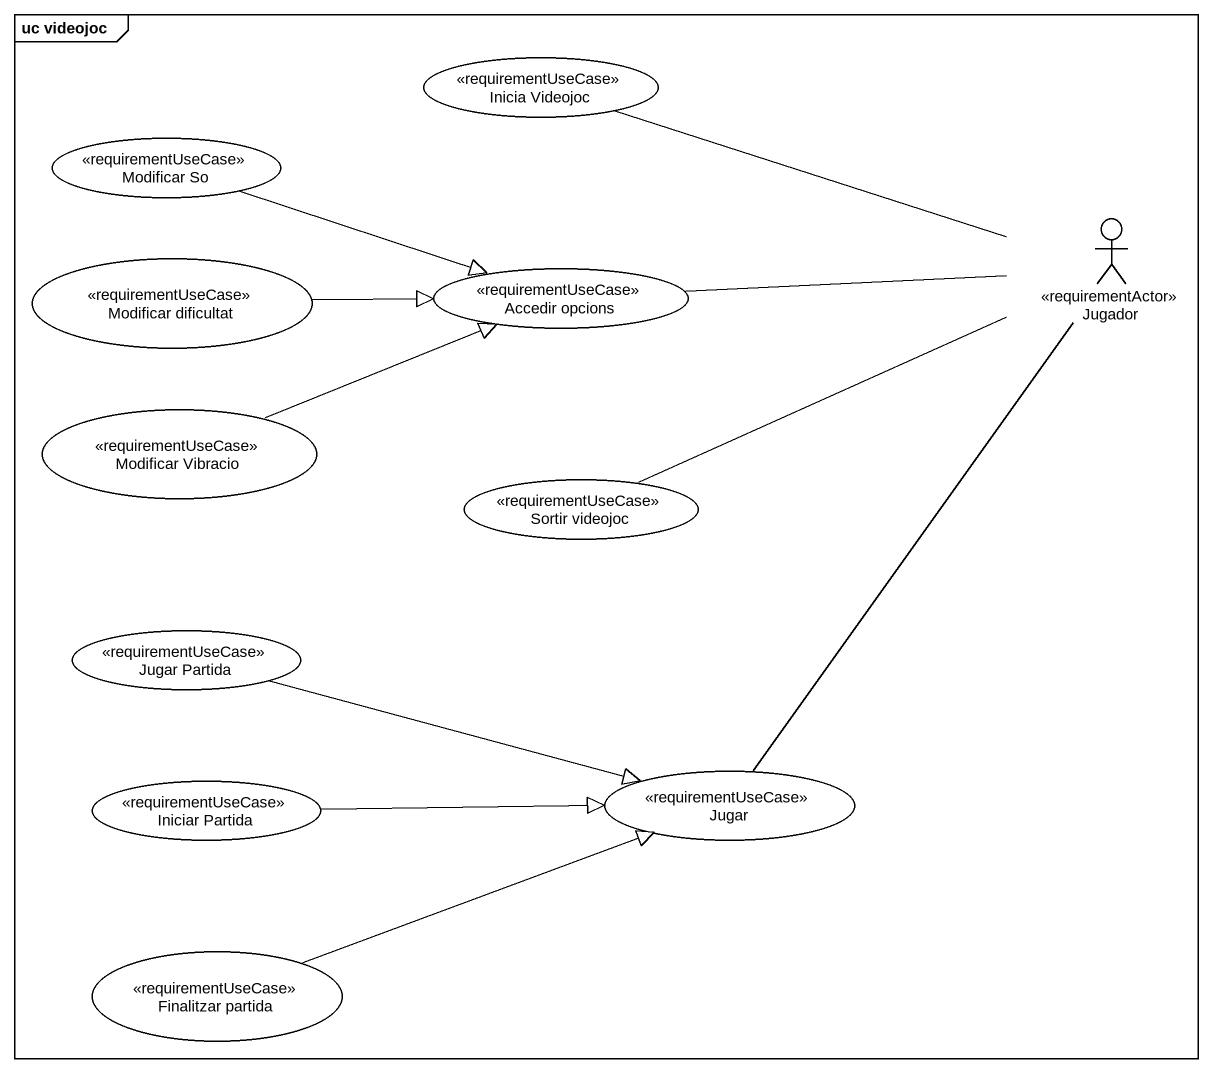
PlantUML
@startuml
mainframe uc videojoc
usecase "Inicia Videojoc" as Inicia_Videojoc <<requirementUseCase>>
usecase "Modificar So" as Modificar_So <<requirementUseCase>>
actor Jugador <<requirementActor>>
usecase "Modificar dificultat" as Modificar_dificultat <<requirementUseCase>>
usecase "Accedir opcions" as Accedir_opcions <<requirementUseCase>>
usecase "Modificar Vibracio" as Modificar_Vibracio <<requirementUseCase>>
usecase "Sortir videojoc" as Sortir_videojoc <<requirementUseCase>>
usecase "Jugar Partida" as Jugar_Partida <<requirementUseCase>>
usecase "Iniciar Partida" as Iniciar_Partida <<requirementUseCase>>
usecase Jugar <<requirementUseCase>>
usecase "Finalitzar partida" as Finalitzar_partida <<requirementUseCase>>
Inicia_Videojoc -right- Jugador
Modificar_So -right-|> Accedir_opcions
Modificar_dificultat -right-|> Accedir_opcions
Accedir_opcions -right- Jugador
Modificar_Vibracio -right-|> Accedir_opcions
Sortir_videojoc -right- Jugador
Jugar_Partida -right-|> Jugar
Iniciar_Partida -right-|> Jugar
Jugar -up- Jugador
Finalitzar_partida -right-|> Jugar
@enduml
